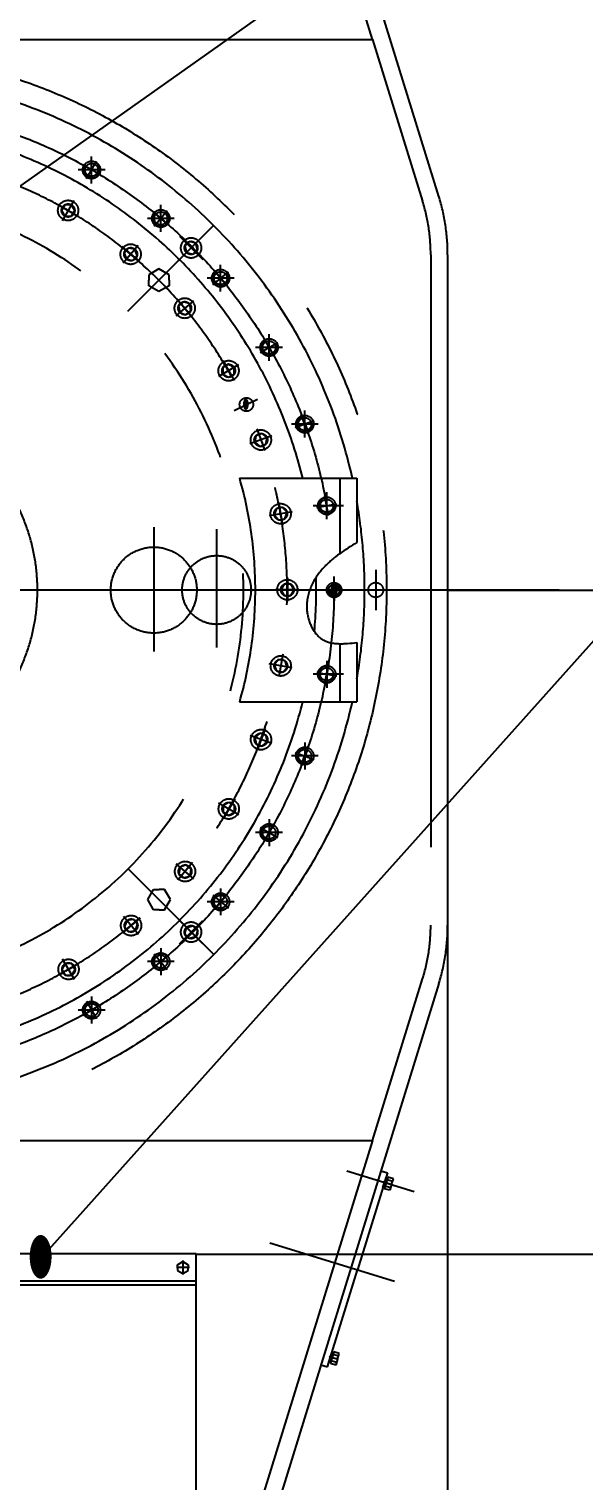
# Model space of a CAD drawing. Header units: millimetres. Extents: x 0 to 29400, y -802 to 20790.
# Drawn here: x 17182 to 18001, y 10553 to 12697 of the extents above; entities that cross this region are included whole.
import ezdxf
from ezdxf.enums import TextEntityAlignment as Align

# ---------------------------------------------------------------- set-up
doc = ezdxf.new("R2010")
doc.units = ezdxf.units.MM
doc.header["$LTSCALE"] = 700
for name, pattern in [('F', [0.75, 0.5, -0.25]), ('G', [2, 1.25, -0.25, 0.25, -0.25]), ('K', [2.5, 1.25, -0.25, 0.25, -0.25, 0.25, -0.25])]:
    doc.linetypes.add(name, pattern=pattern)
for name, color, linetype in [('01', 7, 'Continuous'), ('02', 1, 'Continuous'), ('04', 2, 'F'), ('05', 4, 'G'), ('07', 6, 'K'), ('08', 1, 'Continuous'), ('11', 3, 'Continuous')]:
    doc.layers.add(name, color=color, linetype=linetype)
doc.styles.get("Standard").update_dxf_attribs({"font": 'isocp', "width": 0.707, "bigfont": 'intecad.shx'})
doc.dimstyles.new('INTE', dxfattribs={"dimscale": 70, "dimtxt": 3.5, "dimasz": 3, "dimexe": 3, "dimexo": 0, "dimgap": 1, "dimtad": 1, "dimdec": 0, "dimdsep": 46, "dimtxsty": 'Standard', "dimcen": 0, "dimclrd": 1, "dimclre": 1, "dimclrt": 3, "dimadec": 0, "dimazin": 0, "dimtfac": 1, "dimtdec": 0, "dimtmove": 0, "dimatfit": 0, "dimfxl": 1, "dimarcsym": 0})

# ---------------------------------------------------------------- blocks, each defined once
blk = doc.blocks.new('*D641')
at = {"layer": '02', "color": 1, "linetype": 'Continuous', "lineweight": -2, "ltscale": 1.166667}
for p, q in [((17799.9, 11633.2), (17799.9, 4089.9)), ((4466.3, 10921.1), (4466.3, 4089.9)), ((17589.9, 4299.9), (4676.3, 4299.9))]:
    blk.add_line(p, q, dxfattribs=at)
at = {"layer": '02', "color": 1, "linetype": 'Continuous', "ltscale": 1.166667}
for points in [[(4676.3, 4334.9), (4676.3, 4264.9), (4466.3, 4299.9)], [(17589.9, 4334.9), (17589.9, 4264.9), (17799.9, 4299.9)]]:
    blk.add_solid(points, dxfattribs=at)
at = {"layer": 'Defpoints', "color": 0, "linetype": 'Continuous', "ltscale": 1.166667}
for p in [(17799.9, 11633.2), (4466.3, 10921.1), (4466.3, 4299.9)]:
    blk.add_point(p, dxfattribs=at)
at = {"layer": '02', "color": 3, "linetype": 'Continuous', "ltscale": 1.166667, "insert": (11133.1, 4492.4), "char_height": 245, "attachment_point": 5}
blk.add_mtext('13334', dxfattribs=at)
blk = doc.blocks.new('werwerwer')
at = {"layer": '07', "color": 6, "linetype": 'K'}
for p, q in [((18225.5, 10238.9), (18056.9, 10785.3)), ((18323.4, 10007.1), (18080.8, 10791.8)), ((10678.5, 10238.9), (18225.5, 10238.9)), ((10678.5, 10238.9), (18225.5, 10238.9)), ((18225.5, 10238.9), (18299.5, 9999.9)), ((17803.1, 10033.2), (17818.1, 10059.2)), ((17823.6, 10038.7), (17797.6, 10053.7)), ((17924.4, 9964.9), (17901.4, 9984.2)), ((17903.2, 9963.1), (17922.5, 9986.1)), ((18311.5, 9920.9), (18311.5, 8930.9)), ((18336.5, 9920.9), (18336.5, 8930.9)), ((17989.7, 9876.6), (18012.7, 9895.9)), ((18010.8, 9874.8), (17991.5, 9897.8)), ((18059.8, 9776.5), (18085.8, 9791.5)), ((18080.3, 9771), (18065.3, 9797)), ((18111.5, 9665.7), (18139.6, 9676)), ((18130.7, 9656.8), (18120.4, 9684.9)), ((18160.5, 9535.5), (18155.3, 9565)), ((18143.1, 9547.6), (18172.6, 9552.9)), ((17995.3, 9515.6), (17995.3, 9340.8)), ((18230.3, 9455.5), (18230.3, 9396.2)), ((9250.4, 9425.9), (18501, 9425.9)), ((18155.3, 9286.7), (18160.5, 9316.3)), ((18143.1, 9304.1), (18172.6, 9298.9)), ((18111.5, 9186), (18139.6, 9175.8)), ((18120.4, 9166.8), (18130.7, 9195)), ((18059.8, 9075.2), (18085.8, 9060.2)), ((18065.3, 9054.7), (18080.3, 9080.7)), ((17989.7, 8975.1), (18012.7, 8955.8)), ((17991.5, 8954), (18010.8, 8976.9)), ((17901.4, 8867.5), (17924.4, 8886.8)), ((17903.2, 8888.7), (17922.5, 8865.7)), ((18323.4, 8844.6), (18080.8, 8059.9)), ((18225.5, 8612.9), (18299.5, 8851.9)), ((17797.6, 8798.1), (17823.6, 8813.1)), ((17803.1, 8818.5), (17818.1, 8792.6)), ((10678.5, 8612.9), (18225.5, 8612.9)), ((10678.5, 8612.9), (18225.5, 8612.9)), ((18225.5, 8612.9), (18056.9, 8066.4)), ((18187.6, 8568.3), (18287.2, 8537.5)), ((18247.6, 8565.4), (18203.3, 8422.1)), ((18238, 8568.4), (18247.6, 8565.4)), ((18245.4, 8558.5), (18243.2, 8551.1)), ((18247.9, 8557.7), (18245.4, 8558.5)), ((18248.3, 8558.8), (18245.6, 8550.3)), ((18245.6, 8550.3), (18247.9, 8557.7)), ((18255.1, 8552.6), (18247.1, 8555.1)), ((18256.3, 8556.3), (18248.3, 8558.8)), ((18253.7, 8547.8), (18256.3, 8556.3)), ((18240.9, 8543.7), (18243.2, 8551.1)), ((18243.4, 8543), (18240.9, 8543.7)), ((18247.6, 8549.7), (18241.1, 8551.7)), ((18245.6, 8550.3), (18242.7, 8549.7)), ((18243, 8541.8), (18245.6, 8550.3)), ((18251, 8539.4), (18243, 8541.8)), ((18243.2, 8551.1), (18246.1, 8551.8)), ((18245.6, 8550.3), (18243.4, 8543)), ((18252.2, 8543.1), (18244.2, 8545.5)), ((18254.7, 8547.5), (18244.6, 8550.6)), ((18253.7, 8547.8), (18251, 8539.4)), ((18073.9, 8462.1), (18258, 8405.2)), ((18159, 8278.8), (18203.3, 8422.1)), ((18165.7, 8300.5), (18163.4, 8293.1)), ((18168.2, 8299.7), (18165.7, 8300.5)), ((18168.5, 8300.9), (18165.9, 8292.4)), ((18165.9, 8292.4), (18168.2, 8299.7)), ((18175.4, 8294.7), (18167.4, 8297.2)), ((18176.5, 8298.4), (18168.5, 8300.9)), ((18173.9, 8289.9), (18176.5, 8298.4)), ((18149.4, 8281.8), (18159, 8278.8)), ((18161.1, 8285.8), (18163.4, 8293.1)), ((18163.6, 8285), (18161.1, 8285.8)), ((18167.9, 8291.8), (18161.4, 8293.8)), ((18163.3, 8283.9), (18165.9, 8292.4)), ((18171.3, 8281.4), (18163.3, 8283.9)), ((18163.4, 8293.1), (18165.4, 8290.9)), ((18165.9, 8292.4), (18163.6, 8285)), ((18165.9, 8292.4), (18163.8, 8294.6)), ((18172.4, 8285.1), (18164.4, 8287.6)), ((18174.9, 8289.6), (18164.9, 8292.7)), ((18173.9, 8289.9), (18171.3, 8281.4))]:
    blk.add_line(p, q, dxfattribs=at)
for centre, radius in [((17452.5, 9426.3), 793.8), ((17452.5, 9425.9), 716.3), ((17810.6, 10046.2), 9.6), ((17912.9, 9974.6), 9.6), ((18001.2, 9886.3), 9.6), ((18072.8, 9784), 9.6), ((18125.6, 9670.8), 9.6), ((18157.9, 9550.2), 9.6), ((17995.3, 9425.9), 50.8), ((18168.7, 9425.9), 8), ((18230.3, 9425.9), 11), ((18157.9, 9301.5), 9.6), ((18125.6, 9180.9), 9.6), ((18072.8, 9067.7), 9.6), ((18001.2, 8965.5), 9.6), ((17912.9, 8877.2), 9.6), ((17810.6, 8805.6), 9.6)]:
    blk.add_circle(centre, radius, dxfattribs=at)
for centre, radius, start, end in [((17810.6, 10046.2), 12, 140, 50), ((18044.5, 9920.9), 267, 0, 17.2136), ((18044.5, 9920.9), 292, 0, 17.1817), ((17912.9, 9974.6), 12, 130, 40), ((18001.2, 9886.3), 12, 120, 30), ((18072.8, 9784), 12, 110, 20), ((18125.6, 9670.8), 12, 100, 10), ((18157.9, 9550.2), 12, 90, 0), ((18168.7, 9425.9), 10, 189.9983, 99.9983), ((18157.9, 9301.5), 12, 70, 340), ((18125.6, 9180.9), 12, 60, 330), ((18072.8, 9067.7), 12, 50, 320), ((18001.2, 8965.5), 12, 40, 310), ((18044.5, 8930.9), 267, 342.7864, 0), ((18044.5, 8930.9), 292, 342.8183, 0), ((17912.9, 8877.2), 12, 30, 300), ((17810.6, 8805.6), 12, 20, 290)]:
    blk.add_arc(centre, radius, start, end, dxfattribs=at)
blk = doc.blocks.new('werwr')
at = {"layer": '07', "linetype": 'K'}
h = blk.add_hatch(color=6, dxfattribs=at)
h.paths.add_polyline_path([(24923.3, 19158.9), (24923.3, 19147.9), (24934.3, 19147.9, 0.414214)])
h.paths.add_polyline_path([(24923.3, 19147.9), (24912.3, 19147.9, 0.411966), (24923.2, 19136.9, 0.003839)])
at = {"layer": '07', "color": 6, "linetype": 'K'}
for p, q in [((24585, 19768.2), (24545.3, 19768.2)), ((24565.1, 19748.3), (24565.1, 19788.1)), ((24515.4, 19717.1), (24544.9, 19700.1)), ((24525.7, 19716.8), (24520.8, 19708.4)), ((24520.8, 19708.4), (24525.7, 19700)), ((24539, 19723.1), (24521.8, 19693.3)), ((24535.4, 19716.8), (24525.7, 19716.8)), ((24540.2, 19708.4), (24535.4, 19716.8)), ((24535.4, 19700), (24540.2, 19708.4)), ((24667.4, 19676.7), (24667.4, 19716.5)), ((24525.7, 19700), (24535.4, 19700)), ((24618.9, 19559.8), (24745.3, 19686.3)), ((24687.3, 19696.6), (24647.5, 19696.6)), ((24729.3, 19670.2), (24695, 19635.9)), ((24695, 19670.2), (24729.3, 19635.9)), ((24709.6, 19662.4), (24702.7, 19655.6)), ((24719, 19659.9), (24709.6, 19662.4)), ((24721.5, 19650.5), (24719, 19659.9)), ((24721.5, 19650.5), (24719, 19659.9)), ((24609.6, 19655), (24635.7, 19633.1)), ((24633.9, 19656.8), (24611.7, 19630.4)), ((24619.6, 19652.9), (24613.4, 19645.5)), ((24613.4, 19645.5), (24616.7, 19636.3)), ((24629.2, 19651.2), (24619.6, 19652.9)), ((24626.3, 19634.6), (24632.5, 19642.1)), ((24632.5, 19642.1), (24629.2, 19651.2)), ((24702.7, 19655.6), (24705.2, 19646.2)), ((24705.2, 19646.2), (24714.6, 19643.7)), ((24714.6, 19643.7), (24721.5, 19650.5)), ((24616.7, 19636.3), (24626.3, 19634.6)), ((24664.5, 19622.2), (24649.5, 19613.5)), ((24679.5, 19613.5), (24664.5, 19622.2)), ((24755.7, 19588.5), (24755.7, 19628.2)), ((24649.5, 19613.5), (24649.5, 19605.4)), ((24649.5, 19597.3), (24649.5, 19605.4)), ((24664.5, 19588.6), (24649.5, 19597.3)), ((24679.5, 19597.3), (24664.5, 19588.6)), ((24679.5, 19605.4), (24679.5, 19613.5)), ((24679.5, 19605.4), (24679.5, 19597.3)), ((24775.5, 19608.3), (24735.8, 19608.3)), ((24715.8, 19575), (24689.4, 19552.9)), ((24691.5, 19577.4), (24713.4, 19551.4)), ((24701.1, 19573.6), (24693.6, 19567.4)), ((24693.6, 19567.4), (24695.3, 19557.8)), ((24695.3, 19557.8), (24704.4, 19554.5)), ((24710.2, 19570.3), (24701.1, 19573.6)), ((24704.4, 19554.5), (24711.9, 19560.8)), ((24711.9, 19560.8), (24710.2, 19570.3)), ((24827.3, 19486.2), (24827.3, 19525.9)), ((24847.1, 19506.1), (24807.4, 19506.1)), ((24782.2, 19480.2), (24752.4, 19463)), ((24758.8, 19486.8), (24775.8, 19457.3)), ((24767.5, 19481.4), (24759.1, 19476.6)), ((24759.1, 19476.6), (24759.1, 19466.9)), ((24775.9, 19476.6), (24767.5, 19481.4)), ((24775.9, 19466.9), (24775.9, 19476.6)), ((24759.1, 19466.9), (24767.5, 19462)), ((24767.5, 19462), (24775.9, 19466.9)), ((24775.5, 19413.2), (24810.4, 19429.5)), ((24880, 19373), (24880, 19412.8)), ((24809.2, 19385.9), (24820.9, 19353.9)), ((24899.9, 19392.9), (24860.2, 19392.9)), ((24831.2, 19375.4), (24798.8, 19363.6)), ((24807.8, 19375.8), (24806.1, 19366.2)), ((24807.8, 19375.8), (24806.1, 19366.2)), ((24806.1, 19366.2), (24813.5, 19360)), ((24816.9, 19379.1), (24807.8, 19375.8)), ((24816.9, 19379.1), (24807.8, 19375.8)), ((24813.5, 19360), (24822.6, 19363.3)), ((24824.3, 19372.9), (24816.9, 19379.1)), ((24822.6, 19363.3), (24824.3, 19372.9)), ((24783.8, 19312.9), (24957, 19312.9)), ((24932, 19312.9), (24932, 19201.8)), ((24957, 19312.9), (24957, 19218.2)), ((24841.4, 19277.8), (24847.3, 19244.3)), ((24912.4, 19252.4), (24912.4, 19292.2)), ((24861.2, 19263.6), (24827.3, 19257.6)), ((24838.2, 19268.1), (24834.9, 19258.9)), ((24834.9, 19258.9), (24841.1, 19251.5)), ((24847.8, 19269.8), (24838.2, 19268.1)), ((24841.1, 19251.5), (24850.7, 19253.2)), ((24854, 19262.3), (24847.8, 19269.8)), ((24850.7, 19253.2), (24854, 19262.3)), ((24937.2, 19272.3), (24892.5, 19272.3)), ((24657, 19240.8), (24657, 19057.1)), ((24923.3, 19128.1), (24923.3, 19167.8)), ((24995.1, 19147.9), (23253.4, 19147.9)), ((24871.3, 19148.3), (24836.9, 19148.3)), ((24849.5, 19156.7), (24844.6, 19148.3)), ((24844.6, 19148.3), (24849.5, 19139.9)), ((24859.2, 19156.7), (24849.5, 19156.7)), ((24854.3, 19165.7), (24854.3, 19131.7)), ((24864.1, 19148.3), (24859.2, 19156.7)), ((24859.2, 19139.9), (24864.1, 19148.3)), ((24943.1, 19147.9), (24903.4, 19147.9)), ((24849.5, 19139.9), (24859.2, 19139.9)), ((24932, 19068.7), (24932, 18982.9)), ((24957, 19070.3), (24957, 18982.9)), ((24861.3, 19033), (24827.4, 19038.9)), ((24841.3, 19045.1), (24835, 19037.6)), ((24850.8, 19043.4), (24841.3, 19045.1)), ((24847.6, 19053.1), (24841.7, 19019.6)), ((24854.1, 19034.2), (24850.8, 19043.4)), ((24912.4, 19043.4), (24912.4, 19003.7)), ((24835, 19037.6), (24838.3, 19028.5)), ((24838.3, 19028.5), (24847.9, 19026.8)), ((24847.9, 19026.8), (24854.1, 19034.2)), ((24937.2, 19023.5), (24892.5, 19023.5)), ((24783.8, 18982.9), (24957, 18982.9)), ((24831.4, 18921.2), (24799.1, 18932.9)), ((24813.8, 18936.5), (24806.3, 18930.3)), ((24821.4, 18943.4), (24809.8, 18911.4)), ((24822.9, 18933.2), (24813.8, 18936.5)), ((24824.6, 18923.6), (24822.9, 18933.2)), ((24806.3, 18930.3), (24808, 18920.7)), ((24808, 18920.7), (24817.1, 18917.4)), ((24817.1, 18917.4), (24824.6, 18923.6)), ((24880, 18922.8), (24880, 18883.1)), ((24899.9, 18902.9), (24860.2, 18902.9)), ((24782.6, 18816.2), (24752.7, 18833.4)), ((24767.8, 18834.4), (24759.4, 18829.6)), ((24759.4, 18829.6), (24759.4, 18819.9)), ((24776.6, 18839.8), (24759.5, 18810.3)), ((24776.3, 18829.6), (24767.8, 18834.4)), ((24776.3, 18819.9), (24776.3, 18829.6)), ((24759.4, 18819.9), (24767.8, 18815)), ((24767.8, 18815), (24776.3, 18819.9)), ((24827.3, 18809.6), (24827.3, 18769.9)), ((24847.1, 18789.8), (24807.4, 18789.8)), ((24716.2, 18721.4), (24689.9, 18743.5)), ((24714.4, 18745.7), (24692.5, 18719.6)), ((24695.8, 18738.6), (24694.1, 18729)), ((24704.9, 18741.9), (24695.8, 18738.6)), ((24712.3, 18735.6), (24704.9, 18741.9)), ((24619.2, 18736.4), (24745.7, 18609.9)), ((24694.1, 18729), (24701.5, 18722.7)), ((24701.5, 18722.7), (24710.7, 18726.1)), ((24710.7, 18726.1), (24712.3, 18735.6)), ((24648.1, 18690.8), (24656.7, 18705.8)), ((24656.7, 18705.8), (24664.8, 18705.8)), ((24672.9, 18705.8), (24664.8, 18705.8)), ((24681.6, 18690.8), (24672.9, 18705.8)), ((24755.7, 18707.3), (24755.7, 18667.6)), ((24656.7, 18675.8), (24648.1, 18690.8)), ((24664.8, 18675.8), (24656.7, 18675.8)), ((24664.8, 18675.8), (24672.9, 18675.8)), ((24672.9, 18675.8), (24681.6, 18690.8)), ((24775.5, 18687.5), (24735.8, 18687.5)), ((24636.9, 18663.7), (24610.8, 18641.8)), ((24634.4, 18639.5), (24612.3, 18665.9)), ((24617.3, 18660), (24613.9, 18650.8)), ((24626.8, 18661.6), (24617.3, 18660)), ((24633.1, 18654.2), (24626.8, 18661.6)), ((24629.8, 18645.1), (24633.1, 18654.2)), ((24695, 18625.6), (24729.3, 18659.9)), ((24729.3, 18625.6), (24695, 18659.9)), ((24613.9, 18650.8), (24620.2, 18643.4)), ((24620.2, 18643.4), (24629.8, 18645.1)), ((24702.7, 18640.3), (24705.2, 18649.6)), ((24709.6, 18633.4), (24702.7, 18640.3)), ((24705.2, 18649.6), (24714.6, 18652.2)), ((24719, 18635.9), (24709.6, 18633.4)), ((24714.6, 18652.2), (24721.5, 18645.3)), ((24721.5, 18645.3), (24719, 18635.9)), ((24667.4, 18619.1), (24667.4, 18579.4)), ((24546.3, 18596.5), (24516.8, 18579.5)), ((24526.3, 18596.2), (24521.4, 18587.8)), ((24539.7, 18573), (24522.4, 18602.9)), ((24536, 18596.2), (24526.3, 18596.2)), ((24540.9, 18587.8), (24536, 18596.2)), ((24687.3, 18599.2), (24647.5, 18599.2)), ((24521.4, 18587.8), (24526.3, 18579.4)), ((24526.3, 18579.4), (24536, 18579.4)), ((24536, 18579.4), (24540.9, 18587.8)), ((24565.1, 18547.5), (24565.1, 18507.8)), ((24585, 18527.6), (24545.3, 18527.6))]:
    blk.add_line(p, q, dxfattribs=at)
for centre, radius in [((24565.1, 19768.2), 13), ((24530.5, 19708.4), 15), ((24530.5, 19708.4), 9.72), ((24667.4, 19696.6), 13), ((24712.1, 19653.1), 15), ((24712.1, 19653.1), 9.72), ((24622.9, 19643.8), 15), ((24622.9, 19643.8), 9.72), ((24755.7, 19608.3), 13), ((24702.7, 19564.1), 15), ((24702.7, 19564.1), 9.72), ((24827.3, 19506.1), 13), ((24767.5, 19471.7), 15), ((24767.5, 19471.7), 9.72), ((24793.8, 19421.8), 10), ((24880, 19392.9), 13), ((24815.2, 19369.5), 15), ((24815.2, 19369.5), 9.72), ((24844.4, 19260.6), 15), ((24912.4, 19272.3), 13), ((24844.4, 19260.6), 9.72), ((24657, 19147.8), 63.5), ((24854.3, 19148.3), 15), ((24854.3, 19148.3), 9.72), ((24923.3, 19147.9), 11), ((24844.6, 19035.9), 15), ((24844.6, 19035.9), 9.72), ((24912.4, 19023.5), 13), ((24815.4, 18927), 15), ((24815.4, 18927), 9.72), ((24880, 18902.9), 13), ((24767.8, 18824.7), 15), ((24767.8, 18824.7), 9.72), ((24827.3, 18789.8), 13), ((24703.2, 18732.3), 15), ((24703.2, 18732.3), 9.72), ((24755.7, 18687.5), 13), ((24623.5, 18652.5), 15), ((24623.5, 18652.5), 9.72), ((24712.1, 18642.8), 15), ((24712.1, 18642.8), 9.72), ((24667.4, 18599.2), 13), ((24531.2, 18587.8), 15), ((24531.2, 18587.8), 9.72), ((24565.1, 18527.6), 13)]:
    blk.add_circle(centre, radius, dxfattribs=at)
for radius, start, end in [(761.4, 12.5165, 136.5082), (690, 13.8352, 130.5869), (647, 234.0854, 125.9146), (582.5, 241.9102, 118.0898), (278.2, 262.1367, 97.8633), (600, 344.038, 15.962), (761.4, 350.0943, 9.9057), (690, 354.8964, 1.557), (690, 354.8964, 1.557), (690, 284.692, 346.1648), (761.4, 283.2885, 347.4835)]:
    blk.add_arc((24207, 19147.9), radius, start, end, dxfattribs=at)
blk.add_spline([(24957, 19218.2), (24908.6, 19181.7), (24883, 19120.6), (24905.6, 19075.2), (24957, 19070.3)], degree=3, dxfattribs=at)
at = {"layer": '07', "color": 6, "linetype": 'K', "width": 0.605172}
for height, p, p2 in [(16, (24788.2, 19413.4), (24797.8, 19413.4)), (20, (24917.3, 19137.9), (24929.3, 19137.9))]:
    blk.add_text('●', height=height, dxfattribs=at).set_placement(p, p2, align=Align.FIT)
blk = doc.blocks.new('*D1378')
at = {"layer": '08', "color": 1, "lineweight": -2, "ltscale": 1.166667}
for p, q in [((17896.9, 11868.9), (18596.9, 11868.9)), ((18386.9, 11658.9), (18386.9, 11098.4)), ((17428.8, 10888.4), (18596.9, 10888.4))]:
    blk.add_line(p, q, dxfattribs=at)
at = {"layer": '08', "color": 1, "ltscale": 1.166667}
for points in [[(18351.9, 11658.9), (18421.9, 11658.9), (18386.9, 11868.9)], [(18351.9, 11098.4), (18421.9, 11098.4), (18386.9, 10888.4)]]:
    blk.add_solid(points, dxfattribs=at)
at = {"layer": 'Defpoints', "color": 0, "ltscale": 1.166667}
for p in [(17896.9, 11868.9), (17428.8, 10888.4), (18386.9, 10888.4)]:
    blk.add_point(p, dxfattribs=at)
at = {"layer": '08', "color": 3, "ltscale": 1.166667, "insert": (18194.4, 11378.7), "char_height": 245, "attachment_point": 5, "rotation": 90}
blk.add_mtext('981', dxfattribs=at)
blk = doc.blocks.new('*D1379')
at = {"layer": '08', "color": 1, "lineweight": -2, "ltscale": 1.166667}
for p, q in [((18386.9, 11098.4), (18386.9, 11308.4)), ((17928.9, 10888.4), (18596.9, 10888.4)), ((18386.9, 10888.4), (18386.9, 10444.4)), ((17428.8, 10444.4), (18596.9, 10444.4)), ((18386.9, 10234.4), (18386.9, 9520.7))]:
    blk.add_line(p, q, dxfattribs=at)
at = {"layer": '08', "color": 1, "ltscale": 1.166667}
for points in [[(18351.9, 11098.4), (18421.9, 11098.4), (18386.9, 10888.4)], [(18351.9, 10234.4), (18421.9, 10234.4), (18386.9, 10444.4)]]:
    blk.add_solid(points, dxfattribs=at)
at = {"layer": 'Defpoints', "color": 0, "ltscale": 1.166667}
for p in [(17928.9, 10888.4), (17428.8, 10444.4), (18386.9, 10444.4)]:
    blk.add_point(p, dxfattribs=at)
at = {"layer": '08', "color": 3, "ltscale": 1.166667, "insert": (18194.4, 9772.5), "char_height": 245, "attachment_point": 5, "rotation": 90}
blk.add_mtext('444', dxfattribs=at)
blk = doc.blocks.new('*D1387')
at = {"layer": '08', "color": 1, "lineweight": -2, "ltscale": 1.166667}
for p, q in [((17799.9, 11868.9), (19255.2, 11868.9)), ((19045.2, 11658.9), (19045.2, 10521.9)), ((16094.3, 10311.9), (19255.2, 10311.9))]:
    blk.add_line(p, q, dxfattribs=at)
at = {"layer": '08', "color": 1, "ltscale": 1.166667}
for points in [[(19010.2, 11658.9), (19080.2, 11658.9), (19045.2, 11868.9)], [(19010.2, 10521.9), (19080.2, 10521.9), (19045.2, 10311.9)]]:
    blk.add_solid(points, dxfattribs=at)
at = {"layer": 'Defpoints', "color": 0, "ltscale": 1.166667}
for p in [(17799.9, 11868.9), (16094.3, 10311.9), (19045.2, 10311.9)]:
    blk.add_point(p, dxfattribs=at)
at = {"layer": '08', "color": 3, "ltscale": 1.166667, "insert": (18852.7, 11090.4), "char_height": 245, "attachment_point": 5, "rotation": 90}
blk.add_mtext('1557', dxfattribs=at)
blk = doc.blocks.new('*U1521')
at = {"layer": '01'}
for p, q in [((0, 8.8), (-8, 4.2)), ((-8, 4.2), (-8, 0)), ((-8, -4.2), (-8, 0)), ((8, 4.2), (0, 8.8)), ((8, 0), (8, 4.2)), ((8, 0), (8, -4.2)), ((0, -8.8), (-8, -4.2)), ((8, -4.2), (0, -8.8))]:
    blk.add_line(p, q, dxfattribs=at)
at = {"layer": '05'}
for p, q in [((-9.9, 0), (9.3, 0)), ((0, -10.6), (0, 10.2))]:
    blk.add_line(p, q, dxfattribs=at)
blk = doc.blocks.new('ewrewrer')
at = {"layer": '02', "linetype": 'Continuous'}
h = blk.add_hatch(dxfattribs=at)
h.set_pattern_fill('ANSI37', color=1, scale=20, style=0)
h.set_pattern_definition([(45, (26444.364, 5336.74), (-44.9013, 44.9013), []), (135, (26444.364, 5336.74), (-44.9013, -44.9013), [])])
h.paths.add_polyline_path([(27574.3, 6738.9), (27309.4, 6738.9), (27255.9, 6474.2), (27574.3, 6474.2)])
at = {"layer": '01', "color": 7, "linetype": 'Continuous'}
for p, q in [((28166, 6810.1), (26831.6, 6810.1)), ((28166, 6366), (28166, 6810.1)), ((28166, 6366), (26831.6, 6366))]:
    blk.add_line(p, q, dxfattribs=at)
at = {"layer": '01'}
for p, q in [((26831.6, 6810.1), (26831.6, 6366)), ((27431.6, 6366), (27431.6, 6810.1))]:
    blk.add_line(p, q, dxfattribs=at)
at = {"layer": '04', "color": 2, "linetype": 'F'}
for p, q in [((26791.6, 6770.1), (26791.6, 6764.1)), ((26831.6, 6770.1), (26791.6, 6770.1)), ((26791.6, 6764.1), (26791.6, 6412)), ((26831.6, 6764.1), (26791.6, 6764.1)), ((26793.7, 6764.1), (26793.7, 6412)), ((28166, 6770.1), (26831.6, 6770.1)), ((28166, 6764.1), (26831.6, 6764.1)), ((26931.6, 6770.1), (26931.6, 6764.1)), ((26936.6, 6772.1), (27226.6, 6772.1)), ((26936.6, 6762.1), (27226.6, 6762.1)), ((27231.6, 6770.1), (27231.6, 6764.1)), ((26791.6, 6406), (26791.6, 6412)), ((26831.6, 6412), (26791.6, 6412)), ((28166, 6412), (26831.6, 6412)), ((26831.6, 6406), (26791.6, 6406)), ((28166, 6406), (26831.6, 6406))]:
    blk.add_line(p, q, dxfattribs=at)
at = {"layer": '04'}
for p, q in [((26928.6, 6764.1), (26928.6, 6412)), ((26930.7, 6764.1), (26930.7, 6412))]:
    blk.add_line(p, q, dxfattribs=at)
at = {"layer": '04', "color": 2, "linetype": 'F'}
for centre, radius in [((26851.6, 6790.1), 6), ((26936.6, 6767.1), 5), ((27226.6, 6767.1), 5), ((27131.6, 6588), 10), ((27731.6, 6588), 10)]:
    blk.add_circle(centre, radius, dxfattribs=at)
at = {"layer": '05'}
for p, q in [((27081.6, 6850.5), (27081.6, 6718.5)), ((27131.6, 6643), (27131.6, 6533)), ((27731.6, 6643), (27731.6, 6533)), ((27186.6, 6588), (27076.6, 6588)), ((27786.6, 6588), (27676.6, 6588))]:
    blk.add_line(p, q, dxfattribs=at)
at = {"layer": '01', "xscale": -1}
for p in [(26851.6, 6790.1), (27411.6, 6386), (28146, 6386)]:
    blk.add_blockref('*U1521', p, dxfattribs=at)
at = {"layer": '01', "rotation": 180}
for p in [(27411.6, 6790.1), (28146, 6790.1), (26851.6, 6386)]:
    blk.add_blockref('*U1521', p, dxfattribs=at)
at = {"layer": '01', "xscale": -1, "rotation": 180}
blk.add_blockref('*U1521', (27451.6, 6790.1), dxfattribs=at)
at = {"layer": '01'}
blk.add_blockref('*U1521', (27451.6, 6386), dxfattribs=at)

msp = doc.modelspace()

# ---------------------------------------------------------------- linework, layer by layer
at = {"layer": '02', "ltscale": 1.166667}
for p, q in [((14613.7, 10657.8), (19046.6, 13793.9)), ((17198.9, 10881.2), (19046.6, 12946.7))]:
    msp.add_line(p, q, dxfattribs=at)

# ---------------------------------------------------------------- block references
at = {"layer": '01', "ltscale": 1.166667}
for name, p in [('werwr', (-7291, -7279)), ('ewrewrer', (-10737.2, 4078.4))]:
    msp.add_blockref(name, p, dxfattribs=at)
at = {"layer": '11', "color": 3, "linetype": 'Continuous', "ltscale": 1.166667}
msp.add_blockref('werwerwer', (-536.5, 2443.1), dxfattribs=at)

# ---------------------------------------------------------------- texts
at = {"layer": '02', "ltscale": 1.166667, "width": 0.605172}
msp.add_text('●', height=60, dxfattribs=at).set_placement((17180.9, 10851.2), (17216.9, 10851.2), align=Align.FIT)

# ---------------------------------------------------------------- dimensions: what is measured, and where the dimension line sits
at = {"layer": '02', "color": 1, "linetype": 'Continuous', "ltscale": 1.166667}
dim = msp.add_linear_dim(base=(4466.3, 4299.9), p1=(17799.9, 11633.2), p2=(4466.3, 10921.1), dimstyle='INTE', dxfattribs=at)
dim.commit()
dim.dimension.update_dxf_attribs({"geometry": '*D641', "text_midpoint": (11133.1, 4492.4)})
at = {"layer": '08', "ltscale": 1.166667}
for base, p1, p2, picture, middle in [((19045.2, 10311.9), (17799.9, 11868.9), (16094.3, 10311.9), '*D1387', (18852.7, 11090.4)), ((18386.9244, 10888.4377), (17896.9395, 11868.947), (17428.7613, 10888.4377), '*D1378', (18194.4244, 11378.6924)), ((18386.9, 10444.4), (17928.9, 10888.4), (17428.8, 10444.4), '*D1379', (18194.4, 9772.5))]:
    dim = msp.add_linear_dim(base=base, p1=p1, p2=p2, angle=90, dimstyle='INTE', dxfattribs=at)
    dim.commit()
    dim.dimension.update_dxf_attribs({"geometry": picture, "text_midpoint": middle})

doc.saveas('drawing.dxf')
